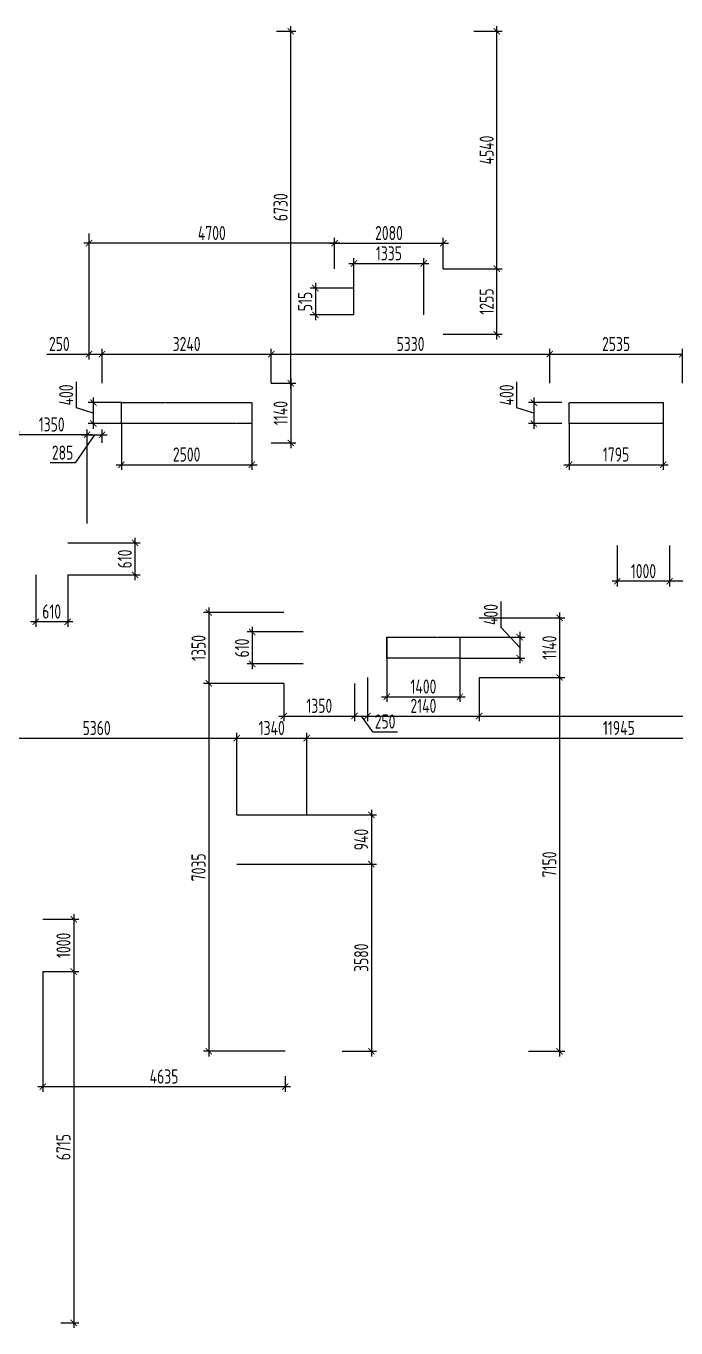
# Model space of a CAD drawing. Header units: millimetres. Extents: x -350007 to 535970, y -888 to 133718.
# Drawn here: x 483515 to 495950, y 61556 to 86451 of the extents above; entities that cross this region are included whole.
import ezdxf

# ---------------------------------------------------------------- set-up
doc = ezdxf.new("R2010")
doc.units = ezdxf.units.MM
doc.linetypes.add('HIDDEN', pattern=[9.525, 6.35, -3.175])
doc.layers.add('АР_Размеры нов.', color=15, linetype='Continuous', lineweight=0)
doc.layers.add('М_шахты ВЕ на покрытии', color=30, linetype='Continuous')
doc.styles.add('ISOCPEUR', font='isocpeur.ttf', dxfattribs={"width": 0.7})
doc.dimstyles.new('R_100', dxfattribs={"dimtxt": 270, "dimasz": 120, "dimexe": 100, "dimexo": 0, "dimgap": 60, "dimtad": 1, "dimdec": 0, "dimrnd": 5, "dimzin": 0, "dimdsep": 46, "dimtxsty": 'ISOCPEUR', "dimblk": 'ARCHTICK', "dimcen": 0, "dimdle": 100, "dimclrd": 256, "dimclre": 256, "dimclrt": 256, "dimadec": 0, "dimazin": 0, "dimtfac": 2, "dimtdec": 0, "dimtofl": 0, "dimtmove": 1, "dimatfit": 3, "dimfxl": 1, "dimtvp": 3, "dimtolj": 1, "dimtzin": 0, "dimarcsym": 0})

# ---------------------------------------------------------------- blocks, each defined once
blk = doc.blocks.new('_ArchTick')
at = {"color": 0, "linetype": 'ByBlock', "const_width": 0.15}
blk.add_lwpolyline([(-0.5, -0.5), (0.5, 0.5)], dxfattribs=at)
blk = doc.blocks.new('*D3464')
at = {"layer": 'АР_Размеры нов.', "lineweight": -2, "transparency": 16777216}
for p, q in [((484869, 80176), (488307, 80176)), ((484969, 79620), (484969, 80276)), ((488207, 79620), (488207, 80276))]:
    blk.add_line(p, q, dxfattribs=at)
at = {"layer": 'АР_Размеры нов.', "lineweight": -2, "transparency": 16777216, "xscale": 120, "yscale": 120, "zscale": 120, "rotation": 180}
blk.add_blockref('_ArchTick', (484969, 80176), dxfattribs=at)
at = {"layer": 'АР_Размеры нов.', "lineweight": -2, "transparency": 16777216, "xscale": 120, "yscale": 120, "zscale": 120}
blk.add_blockref('_ArchTick', (488207, 80176), dxfattribs=at)
at = {"layer": 'АР_Размеры нов.', "transparency": 16777216, "insert": (486588, 80371), "char_height": 270, "attachment_point": 5, "style": 'ISOCPEUR'}
blk.add_mtext('\\A1;3240', dxfattribs=at)
blk = doc.blocks.new('*D3465')
at = {"layer": 'АР_Размеры нов.', "lineweight": -2, "transparency": 16777216}
for p, q in [((484720, 82482), (484720, 80076)), ((483913, 80176), (484720, 80176)), ((484620, 80176), (485069, 80176)), ((484969, 80176), (484969, 80276))]:
    blk.add_line(p, q, dxfattribs=at)
at = {"layer": 'АР_Размеры нов.', "lineweight": -2, "transparency": 16777216, "xscale": 120, "yscale": 120, "zscale": 120, "rotation": 180}
blk.add_blockref('_ArchTick', (484720, 80176), dxfattribs=at)
at = {"layer": 'АР_Размеры нов.', "lineweight": -2, "transparency": 16777216, "xscale": 120, "yscale": 120, "zscale": 120}
blk.add_blockref('_ArchTick', (484969, 80176), dxfattribs=at)
at = {"layer": 'АР_Размеры нов.', "transparency": 16777216, "insert": (484152, 80371), "char_height": 270, "attachment_point": 5, "style": 'ISOCPEUR'}
blk.add_mtext('\\A1;250', dxfattribs=at)
blk = doc.blocks.new('*D3466')
at = {"layer": 'АР_Размеры нов.', "lineweight": -2, "transparency": 16777216}
for p, q in [((488580, 79520), (488580, 86451)), ((488307, 86351), (488680, 86351)), ((488207, 79620), (488680, 79620))]:
    blk.add_line(p, q, dxfattribs=at)
at = {"layer": 'АР_Размеры нов.', "lineweight": -2, "transparency": 16777216, "xscale": 120, "yscale": 120, "zscale": 120}
for p, rotation in [((488580, 86351), 90), ((488580, 79620), 270)]:
    blk.add_blockref('_ArchTick', p, dxfattribs=dict(at, rotation=rotation))
at = {"layer": 'АР_Размеры нов.', "transparency": 16777216, "insert": (488385, 82986), "char_height": 270, "attachment_point": 5, "rotation": 90, "style": 'ISOCPEUR'}
blk.add_mtext('\\A1;6730', dxfattribs=at)
blk = doc.blocks.new('*D3467')
at = {"layer": 'АР_Размеры нов.', "lineweight": -2, "transparency": 16777216}
for p, q in [((488580, 79720), (488580, 78380)), ((488207, 79620), (488680, 79620)), ((488207, 78480), (488680, 78480))]:
    blk.add_line(p, q, dxfattribs=at)
at = {"layer": 'АР_Размеры нов.', "lineweight": -2, "transparency": 16777216, "xscale": 120, "yscale": 120, "zscale": 120}
for p, rotation in [((488580, 79620), 90), ((488580, 78480), 270)]:
    blk.add_blockref('_ArchTick', p, dxfattribs=dict(at, rotation=rotation))
at = {"layer": 'АР_Размеры нов.', "transparency": 16777216, "insert": (488385, 79050), "char_height": 270, "attachment_point": 5, "rotation": 90, "style": 'ISOCPEUR'}
blk.add_mtext('\\A1;1140', dxfattribs=at)
blk = doc.blocks.new('*D3468')
at = {"layer": 'АР_Размеры нов.', "lineweight": -2, "transparency": 16777216}
for p, q in [((488107, 80176), (493636, 80176)), ((488207, 79620), (488207, 80276)), ((493536, 79620), (493536, 80276))]:
    blk.add_line(p, q, dxfattribs=at)
at = {"layer": 'АР_Размеры нов.', "lineweight": -2, "transparency": 16777216, "xscale": 120, "yscale": 120, "zscale": 120, "rotation": 180}
blk.add_blockref('_ArchTick', (488207, 80176), dxfattribs=at)
at = {"layer": 'АР_Размеры нов.', "lineweight": -2, "transparency": 16777216, "xscale": 120, "yscale": 120, "zscale": 120}
blk.add_blockref('_ArchTick', (493536, 80176), dxfattribs=at)
at = {"layer": 'АР_Размеры нов.', "transparency": 16777216, "insert": (490872, 80371), "char_height": 270, "attachment_point": 5, "style": 'ISOCPEUR'}
blk.add_mtext('\\A1;5330', dxfattribs=at)
blk = doc.blocks.new('*D3469')
at = {"layer": 'АР_Размеры нов.', "lineweight": -2, "transparency": 16777216}
for p, q in [((493436, 80176), (496172, 80176)), ((493536, 79620), (493536, 80276)), ((496072, 79620), (496072, 80276))]:
    blk.add_line(p, q, dxfattribs=at)
at = {"layer": 'АР_Размеры нов.', "lineweight": -2, "transparency": 16777216, "xscale": 120, "yscale": 120, "zscale": 120, "rotation": 180}
blk.add_blockref('_ArchTick', (493536, 80176), dxfattribs=at)
at = {"layer": 'АР_Размеры нов.', "lineweight": -2, "transparency": 16777216, "xscale": 120, "yscale": 120, "zscale": 120}
blk.add_blockref('_ArchTick', (496072, 80176), dxfattribs=at)
at = {"layer": 'АР_Размеры нов.', "transparency": 16777216, "insert": (494804, 80371), "char_height": 270, "attachment_point": 5, "style": 'ISOCPEUR'}
blk.add_mtext('\\A1;2535', dxfattribs=at)
blk = doc.blocks.new('*D3509')
at = {"layer": 'АР_Размеры нов.', "lineweight": -2, "transparency": 16777216}
for p, q in [((482086, 72833), (487646, 72833)), ((482186, 71295), (482186, 72933)), ((487546, 71366), (487546, 72933))]:
    blk.add_line(p, q, dxfattribs=at)
at = {"layer": 'АР_Размеры нов.', "lineweight": -2, "transparency": 16777216, "xscale": 120, "yscale": 120, "zscale": 120, "rotation": 180}
blk.add_blockref('_ArchTick', (482186, 72833), dxfattribs=at)
at = {"layer": 'АР_Размеры нов.', "lineweight": -2, "transparency": 16777216, "xscale": 120, "yscale": 120, "zscale": 120}
blk.add_blockref('_ArchTick', (487546, 72833), dxfattribs=at)
at = {"layer": 'АР_Размеры нов.', "transparency": 16777216, "insert": (484866, 73028), "char_height": 270, "attachment_point": 5, "style": 'ISOCPEUR'}
blk.add_mtext('\\A1;5360', dxfattribs=at)
blk = doc.blocks.new('*D3510')
at = {"layer": 'АР_Размеры нов.', "lineweight": -2, "transparency": 16777216}
for p, q in [((487446, 72833), (488986, 72833)), ((487546, 71366), (487546, 72933)), ((488886, 71366), (488886, 72933))]:
    blk.add_line(p, q, dxfattribs=at)
at = {"layer": 'АР_Размеры нов.', "lineweight": -2, "transparency": 16777216, "xscale": 120, "yscale": 120, "zscale": 120, "rotation": 180}
blk.add_blockref('_ArchTick', (487546, 72833), dxfattribs=at)
at = {"layer": 'АР_Размеры нов.', "lineweight": -2, "transparency": 16777216, "xscale": 120, "yscale": 120, "zscale": 120}
blk.add_blockref('_ArchTick', (488886, 72833), dxfattribs=at)
at = {"layer": 'АР_Размеры нов.', "transparency": 16777216, "insert": (488216, 73028), "char_height": 270, "attachment_point": 5, "style": 'ISOCPEUR'}
blk.add_mtext('\\A1;1340', dxfattribs=at)
blk = doc.blocks.new('*D3511')
at = {"layer": 'АР_Размеры нов.', "lineweight": -2, "transparency": 16777216}
for p, q in [((488786, 72833), (500929, 72833)), ((488886, 71366), (488886, 72933)), ((500829, 71496), (500829, 72933))]:
    blk.add_line(p, q, dxfattribs=at)
at = {"layer": 'АР_Размеры нов.', "lineweight": -2, "transparency": 16777216, "xscale": 120, "yscale": 120, "zscale": 120, "rotation": 180}
blk.add_blockref('_ArchTick', (488886, 72833), dxfattribs=at)
at = {"layer": 'АР_Размеры нов.', "lineweight": -2, "transparency": 16777216, "xscale": 120, "yscale": 120, "zscale": 120}
blk.add_blockref('_ArchTick', (500829, 72833), dxfattribs=at)
at = {"layer": 'АР_Размеры нов.', "transparency": 16777216, "insert": (494858, 73028), "char_height": 270, "attachment_point": 5, "style": 'ISOCPEUR'}
blk.add_mtext('\\A1;11945', dxfattribs=at)
blk = doc.blocks.new('*D3516')
at = {"layer": 'АР_Размеры нов.', "lineweight": -2, "transparency": 16777216}
for p, q in [((483330, 76936), (483330, 78737)), ((484682, 76936), (484682, 78737)), ((484782, 78637), (483230, 78637))]:
    blk.add_line(p, q, dxfattribs=at)
at = {"layer": 'АР_Размеры нов.', "lineweight": -2, "transparency": 16777216, "xscale": 120, "yscale": 120, "zscale": 120, "rotation": 180}
blk.add_blockref('_ArchTick', (483330, 78637), dxfattribs=at)
at = {"layer": 'АР_Размеры нов.', "lineweight": -2, "transparency": 16777216, "xscale": 120, "yscale": 120, "zscale": 120}
blk.add_blockref('_ArchTick', (484682, 78637), dxfattribs=at)
at = {"layer": 'АР_Размеры нов.', "transparency": 16777216, "insert": (484006, 78832), "char_height": 270, "attachment_point": 5, "style": 'ISOCPEUR'}
blk.add_mtext('\\A1;1350', dxfattribs=at)
blk = doc.blocks.new('*D3518')
at = {"layer": 'АР_Размеры нов.', "lineweight": -2, "transparency": 16777216}
for p, q in [((484682, 76936), (484682, 78737)), ((484969, 78480), (484969, 78737)), ((484826, 78637), (484453, 78099)), ((484582, 78637), (485069, 78637)), ((484453, 78099), (483974, 78099))]:
    blk.add_line(p, q, dxfattribs=at)
at = {"layer": 'АР_Размеры нов.', "lineweight": -2, "transparency": 16777216, "xscale": 120, "yscale": 120, "zscale": 120, "rotation": 180}
blk.add_blockref('_ArchTick', (484682, 78637), dxfattribs=at)
at = {"layer": 'АР_Размеры нов.', "lineweight": -2, "transparency": 16777216, "xscale": 120, "yscale": 120, "zscale": 120}
blk.add_blockref('_ArchTick', (484969, 78637), dxfattribs=at)
at = {"layer": 'АР_Размеры нов.', "transparency": 16777216, "insert": (484214, 78294), "char_height": 270, "attachment_point": 5, "style": 'ISOCPEUR'}
blk.add_mtext('\\A1;285', dxfattribs=at)
blk = doc.blocks.new('*D3519')
at = {"layer": 'АР_Размеры нов.', "lineweight": -2, "transparency": 16777216}
for p, q in [((488449, 75234), (486911, 75234)), ((487011, 75334), (487011, 73782)), ((488449, 73882), (486911, 73882))]:
    blk.add_line(p, q, dxfattribs=at)
at = {"layer": 'АР_Размеры нов.', "lineweight": -2, "transparency": 16777216, "xscale": 120, "yscale": 120, "zscale": 120}
for p, rotation in [((487011, 75234), 90), ((487011, 73882), 270)]:
    blk.add_blockref('_ArchTick', p, dxfattribs=dict(at, rotation=rotation))
at = {"layer": 'АР_Размеры нов.', "transparency": 16777216, "insert": (486816, 74558), "char_height": 270, "attachment_point": 5, "rotation": 90, "style": 'ISOCPEUR'}
blk.add_mtext('\\A1;1350', dxfattribs=at)
blk = doc.blocks.new('*D3520')
at = {"layer": 'АР_Размеры нов.', "lineweight": -2, "transparency": 16777216}
for p, q in [((490123, 71466), (490123, 70325)), ((487546, 71366), (490223, 71366)), ((487546, 70425), (490223, 70425))]:
    blk.add_line(p, q, dxfattribs=at)
at = {"layer": 'АР_Размеры нов.', "lineweight": -2, "transparency": 16777216, "xscale": 120, "yscale": 120, "zscale": 120}
for p, rotation in [((490123, 71366), 90), ((490123, 70425), 270)]:
    blk.add_blockref('_ArchTick', p, dxfattribs=dict(at, rotation=rotation))
at = {"layer": 'АР_Размеры нов.', "transparency": 16777216, "insert": (489928, 70895), "char_height": 270, "attachment_point": 5, "rotation": 90, "style": 'ISOCPEUR'}
blk.add_mtext('\\A1;940', dxfattribs=at)
blk = doc.blocks.new('*D3521')
at = {"layer": 'АР_Размеры нов.', "lineweight": -2, "transparency": 16777216}
for p, q in [((490123, 70525), (490123, 66746)), ((487546, 70425), (490223, 70425)), ((489565, 66846), (490223, 66846))]:
    blk.add_line(p, q, dxfattribs=at)
at = {"layer": 'АР_Размеры нов.', "lineweight": -2, "transparency": 16777216, "xscale": 120, "yscale": 120, "zscale": 120}
for p, rotation in [((490123, 70425), 90), ((490123, 66846), 270)]:
    blk.add_blockref('_ArchTick', p, dxfattribs=dict(at, rotation=rotation))
at = {"layer": 'АР_Размеры нов.', "transparency": 16777216, "insert": (489928, 68635), "char_height": 270, "attachment_point": 5, "rotation": 90, "style": 'ISOCPEUR'}
blk.add_mtext('\\A1;3580', dxfattribs=at)
blk = doc.blocks.new('*D3522')
at = {"layer": 'АР_Размеры нов.', "lineweight": -2, "transparency": 16777216}
for p, q in [((487011, 73982), (487011, 66746)), ((488449, 73882), (486911, 73882)), ((488474, 66846), (486911, 66846))]:
    blk.add_line(p, q, dxfattribs=at)
at = {"layer": 'АР_Размеры нов.', "lineweight": -2, "transparency": 16777216, "xscale": 120, "yscale": 120, "zscale": 120}
for p, rotation in [((487011, 73882), 90), ((487011, 66846), 270)]:
    blk.add_blockref('_ArchTick', p, dxfattribs=dict(at, rotation=rotation))
at = {"layer": 'АР_Размеры нов.', "transparency": 16777216, "insert": (486816, 70364), "char_height": 270, "attachment_point": 5, "rotation": 90, "style": 'ISOCPEUR'}
blk.add_mtext('\\A1;7035', dxfattribs=at)
blk = doc.blocks.new('*D3527')
at = {"layer": 'АР_Размеры нов.', "lineweight": -2, "transparency": 16777216}
for p, q in [((483700, 75954), (483700, 74960)), ((484312, 75954), (484312, 74960)), ((484412, 75060), (483600, 75060))]:
    blk.add_line(p, q, dxfattribs=at)
at = {"layer": 'АР_Размеры нов.', "lineweight": -2, "transparency": 16777216, "xscale": 120, "yscale": 120, "zscale": 120, "rotation": 180}
blk.add_blockref('_ArchTick', (483700, 75060), dxfattribs=at)
at = {"layer": 'АР_Размеры нов.', "lineweight": -2, "transparency": 16777216, "xscale": 120, "yscale": 120, "zscale": 120}
blk.add_blockref('_ArchTick', (484312, 75060), dxfattribs=at)
at = {"layer": 'АР_Размеры нов.', "transparency": 16777216, "insert": (484006, 75255), "char_height": 270, "attachment_point": 5, "style": 'ISOCPEUR'}
blk.add_mtext('\\A1;610', dxfattribs=at)
blk = doc.blocks.new('*D3528')
at = {"layer": 'АР_Размеры нов.', "lineweight": -2, "transparency": 16777216}
for p, q in [((484312, 76566), (485700, 76566)), ((485600, 76666), (485600, 75854)), ((484312, 75954), (485700, 75954))]:
    blk.add_line(p, q, dxfattribs=at)
at = {"layer": 'АР_Размеры нов.', "lineweight": -2, "transparency": 16777216, "xscale": 120, "yscale": 120, "zscale": 120}
for p, rotation in [((485600, 76566), 90), ((485600, 75954), 270)]:
    blk.add_blockref('_ArchTick', p, dxfattribs=dict(at, rotation=rotation))
at = {"layer": 'АР_Размеры нов.', "transparency": 16777216, "insert": (485405, 76260), "char_height": 270, "attachment_point": 5, "rotation": 90, "style": 'ISOCPEUR'}
blk.add_mtext('\\A1;610', dxfattribs=at)
blk = doc.blocks.new('*D3529')
at = {"layer": 'АР_Размеры нов.', "lineweight": -2, "transparency": 16777216}
for p, q in [((485339, 78850), (485339, 77963)), ((487837, 78850), (487837, 77963)), ((485239, 78063), (487937, 78063))]:
    blk.add_line(p, q, dxfattribs=at)
at = {"layer": 'АР_Размеры нов.', "lineweight": -2, "transparency": 16777216, "xscale": 120, "yscale": 120, "zscale": 120, "rotation": 180}
blk.add_blockref('_ArchTick', (485339, 78063), dxfattribs=at)
at = {"layer": 'АР_Размеры нов.', "lineweight": -2, "transparency": 16777216, "xscale": 120, "yscale": 120, "zscale": 120}
blk.add_blockref('_ArchTick', (487837, 78063), dxfattribs=at)
at = {"layer": 'АР_Размеры нов.', "transparency": 16777216, "insert": (486588, 78258), "char_height": 270, "attachment_point": 5, "style": 'ISOCPEUR'}
blk.add_mtext('\\A1;2500', dxfattribs=at)
blk = doc.blocks.new('*D3530')
at = {"layer": 'АР_Размеры нов.', "lineweight": -2, "transparency": 16777216}
for p, q in [((484478, 79148), (484478, 79646)), ((485339, 79250), (484703, 79250)), ((484803, 79350), (484803, 78750)), ((484803, 79050), (484478, 79148)), ((485339, 78850), (484703, 78850))]:
    blk.add_line(p, q, dxfattribs=at)
at = {"layer": 'АР_Размеры нов.', "lineweight": -2, "transparency": 16777216, "xscale": 120, "yscale": 120, "zscale": 120}
for p, rotation in [((484803, 79250), 90), ((484803, 78850), 270)]:
    blk.add_blockref('_ArchTick', p, dxfattribs=dict(at, rotation=rotation))
at = {"layer": 'АР_Размеры нов.', "transparency": 16777216, "insert": (484283, 79397), "char_height": 270, "attachment_point": 5, "rotation": 90, "style": 'ISOCPEUR'}
blk.add_mtext('\\A1;400', dxfattribs=at)
blk = doc.blocks.new('*D3535')
at = {"layer": 'АР_Размеры нов.', "lineweight": -2, "transparency": 16777216}
for p, q in [((492523, 80457), (492523, 81910)), ((491499, 81810), (492623, 81810)), ((491499, 80557), (492623, 80557))]:
    blk.add_line(p, q, dxfattribs=at)
at = {"layer": 'АР_Размеры нов.', "lineweight": -2, "transparency": 16777216, "xscale": 120, "yscale": 120, "zscale": 120}
for p, rotation in [((492523, 81810), 90), ((492523, 80557), 270)]:
    blk.add_blockref('_ArchTick', p, dxfattribs=dict(at, rotation=rotation))
at = {"layer": 'АР_Размеры нов.', "transparency": 16777216, "insert": (492328, 81183), "char_height": 270, "attachment_point": 5, "rotation": 90, "style": 'ISOCPEUR'}
blk.add_mtext('\\A1;1255', dxfattribs=at)
blk = doc.blocks.new('*D3536')
at = {"layer": 'АР_Размеры нов.', "lineweight": -2, "transparency": 16777216}
for p, q in [((492523, 81710), (492523, 86451)), ((492084, 86351), (492623, 86351)), ((491499, 81810), (492623, 81810))]:
    blk.add_line(p, q, dxfattribs=at)
at = {"layer": 'АР_Размеры нов.', "lineweight": -2, "transparency": 16777216, "xscale": 120, "yscale": 120, "zscale": 120}
for p, rotation in [((492523, 86351), 90), ((492523, 81810), 270)]:
    blk.add_blockref('_ArchTick', p, dxfattribs=dict(at, rotation=rotation))
at = {"layer": 'АР_Размеры нов.', "transparency": 16777216, "insert": (492328, 84080), "char_height": 270, "attachment_point": 5, "rotation": 90, "style": 'ISOCPEUR'}
blk.add_mtext('\\A1;4540', dxfattribs=at)
blk = doc.blocks.new('*D3537')
at = {"layer": 'АР_Размеры нов.', "lineweight": -2, "transparency": 16777216}
for p, q in [((489320, 82298), (491599, 82298)), ((489420, 81810), (489420, 82398)), ((491499, 81810), (491499, 82398))]:
    blk.add_line(p, q, dxfattribs=at)
at = {"layer": 'АР_Размеры нов.', "lineweight": -2, "transparency": 16777216, "xscale": 120, "yscale": 120, "zscale": 120, "rotation": 180}
blk.add_blockref('_ArchTick', (489420, 82298), dxfattribs=at)
at = {"layer": 'АР_Размеры нов.', "lineweight": -2, "transparency": 16777216, "xscale": 120, "yscale": 120, "zscale": 120}
blk.add_blockref('_ArchTick', (491499, 82298), dxfattribs=at)
at = {"layer": 'АР_Размеры нов.', "transparency": 16777216, "insert": (490459, 82493), "char_height": 270, "attachment_point": 5, "style": 'ISOCPEUR'}
blk.add_mtext('\\A1;2080', dxfattribs=at)
blk = doc.blocks.new('*D3538')
at = {"layer": 'АР_Размеры нов.', "lineweight": -2, "transparency": 16777216}
for p, q in [((484719, 82467), (484719, 82198)), ((489520, 82298), (484619, 82298)), ((489420, 81810), (489420, 82398))]:
    blk.add_line(p, q, dxfattribs=at)
at = {"layer": 'АР_Размеры нов.', "lineweight": -2, "transparency": 16777216, "xscale": 120, "yscale": 120, "zscale": 120, "rotation": 180}
blk.add_blockref('_ArchTick', (484719, 82298), dxfattribs=at)
at = {"layer": 'АР_Размеры нов.', "lineweight": -2, "transparency": 16777216, "xscale": 120, "yscale": 120, "zscale": 120}
blk.add_blockref('_ArchTick', (489420, 82298), dxfattribs=at)
at = {"layer": 'АР_Размеры нов.', "transparency": 16777216, "insert": (487070, 82493), "char_height": 270, "attachment_point": 5, "style": 'ISOCPEUR'}
blk.add_mtext('\\A1;4700', dxfattribs=at)
blk = doc.blocks.new('*D3551')
at = {"layer": 'АР_Размеры нов.', "lineweight": -2, "transparency": 16777216}
for p, q in [((493906, 78850), (493906, 77963)), ((495702, 78850), (495702, 77963)), ((493806, 78063), (495802, 78063))]:
    blk.add_line(p, q, dxfattribs=at)
at = {"layer": 'АР_Размеры нов.', "lineweight": -2, "transparency": 16777216, "xscale": 120, "yscale": 120, "zscale": 120, "rotation": 180}
blk.add_blockref('_ArchTick', (493906, 78063), dxfattribs=at)
at = {"layer": 'АР_Размеры нов.', "lineweight": -2, "transparency": 16777216, "xscale": 120, "yscale": 120, "zscale": 120}
blk.add_blockref('_ArchTick', (495702, 78063), dxfattribs=at)
at = {"layer": 'АР_Размеры нов.', "transparency": 16777216, "insert": (494804, 78258), "char_height": 270, "attachment_point": 5, "style": 'ISOCPEUR'}
blk.add_mtext('\\A1;1795', dxfattribs=at)
blk = doc.blocks.new('*D3552')
at = {"layer": 'АР_Размеры нов.', "lineweight": -2, "transparency": 16777216}
for p, q in [((492906, 79148), (492906, 79646)), ((493768, 79250), (493131, 79250)), ((493231, 79350), (493231, 78750)), ((493231, 79050), (492906, 79148)), ((493768, 78850), (493131, 78850))]:
    blk.add_line(p, q, dxfattribs=at)
at = {"layer": 'АР_Размеры нов.', "lineweight": -2, "transparency": 16777216, "xscale": 120, "yscale": 120, "zscale": 120}
for p, rotation in [((493231, 79250), 90), ((493231, 78850), 270)]:
    blk.add_blockref('_ArchTick', p, dxfattribs=dict(at, rotation=rotation))
at = {"layer": 'АР_Размеры нов.', "transparency": 16777216, "insert": (492711, 79397), "char_height": 270, "attachment_point": 5, "rotation": 90, "style": 'ISOCPEUR'}
blk.add_mtext('\\A1;400', dxfattribs=at)
blk = doc.blocks.new('*D3566')
at = {"layer": 'АР_Размеры нов.', "lineweight": -2, "transparency": 16777216}
for p, q in [((487843, 74964), (487843, 74152)), ((488819, 74864), (487743, 74864)), ((488819, 74252), (487743, 74252))]:
    blk.add_line(p, q, dxfattribs=at)
at = {"layer": 'АР_Размеры нов.', "lineweight": -2, "transparency": 16777216, "xscale": 120, "yscale": 120, "zscale": 120}
for p, rotation in [((487843, 74864), 90), ((487843, 74252), 270)]:
    blk.add_blockref('_ArchTick', p, dxfattribs=dict(at, rotation=rotation))
at = {"layer": 'АР_Размеры нов.', "transparency": 16777216, "insert": (487648, 74558), "char_height": 270, "attachment_point": 5, "rotation": 90, "style": 'ISOCPEUR'}
blk.add_mtext('\\A1;610', dxfattribs=at)
blk = doc.blocks.new('*D3567')
at = {"layer": 'АР_Размеры нов.', "lineweight": -2, "transparency": 16777216}
for p, q in [((488449, 73882), (488449, 73157)), ((489802, 73882), (489802, 73157)), ((488349, 73257), (489902, 73257))]:
    blk.add_line(p, q, dxfattribs=at)
at = {"layer": 'АР_Размеры нов.', "lineweight": -2, "transparency": 16777216, "xscale": 120, "yscale": 120, "zscale": 120, "rotation": 180}
blk.add_blockref('_ArchTick', (488449, 73257), dxfattribs=at)
at = {"layer": 'АР_Размеры нов.', "lineweight": -2, "transparency": 16777216, "xscale": 120, "yscale": 120, "zscale": 120}
blk.add_blockref('_ArchTick', (489802, 73257), dxfattribs=at)
at = {"layer": 'АР_Размеры нов.', "transparency": 16777216, "insert": (489126, 73452), "char_height": 270, "attachment_point": 5, "style": 'ISOCPEUR'}
blk.add_mtext('\\A1;1350', dxfattribs=at)
blk = doc.blocks.new('*D3568')
at = {"layer": 'АР_Размеры нов.', "lineweight": -2, "transparency": 16777216}
for p, q in [((490049, 73995), (490049, 73157)), ((489802, 73882), (489802, 73157)), ((489702, 73257), (490149, 73257)), ((489925, 73257), (490145, 72957)), ((490145, 72957), (490624, 72957))]:
    blk.add_line(p, q, dxfattribs=at)
at = {"layer": 'АР_Размеры нов.', "lineweight": -2, "transparency": 16777216, "xscale": 120, "yscale": 120, "zscale": 120, "rotation": 180}
blk.add_blockref('_ArchTick', (489802, 73257), dxfattribs=at)
at = {"layer": 'АР_Размеры нов.', "lineweight": -2, "transparency": 16777216, "xscale": 120, "yscale": 120, "zscale": 120}
blk.add_blockref('_ArchTick', (490049, 73257), dxfattribs=at)
at = {"layer": 'АР_Размеры нов.', "transparency": 16777216, "insert": (490385, 73152), "char_height": 270, "attachment_point": 5, "style": 'ISOCPEUR'}
blk.add_mtext('\\A1;250', dxfattribs=at)
blk = doc.blocks.new('*D3569')
at = {"layer": 'АР_Размеры нов.', "lineweight": -2, "transparency": 16777216}
for p, q in [((490049, 73995), (490049, 73157)), ((492187, 73995), (492187, 73157)), ((489949, 73257), (492287, 73257))]:
    blk.add_line(p, q, dxfattribs=at)
at = {"layer": 'АР_Размеры нов.', "lineweight": -2, "transparency": 16777216, "xscale": 120, "yscale": 120, "zscale": 120, "rotation": 180}
blk.add_blockref('_ArchTick', (490049, 73257), dxfattribs=at)
at = {"layer": 'АР_Размеры нов.', "lineweight": -2, "transparency": 16777216, "xscale": 120, "yscale": 120, "zscale": 120}
blk.add_blockref('_ArchTick', (492187, 73257), dxfattribs=at)
at = {"layer": 'АР_Размеры нов.', "transparency": 16777216, "insert": (491118, 73452), "char_height": 270, "attachment_point": 5, "style": 'ISOCPEUR'}
blk.add_mtext('\\A1;2140', dxfattribs=at)
blk = doc.blocks.new('*D3570')
at = {"layer": 'АР_Размеры нов.', "lineweight": -2, "transparency": 16777216}
for p, q in [((492187, 73995), (492187, 73157)), ((500829, 73609), (500829, 73157)), ((492087, 73257), (500929, 73257))]:
    blk.add_line(p, q, dxfattribs=at)
at = {"layer": 'АР_Размеры нов.', "lineweight": -2, "transparency": 16777216, "xscale": 120, "yscale": 120, "zscale": 120, "rotation": 180}
blk.add_blockref('_ArchTick', (492187, 73257), dxfattribs=at)
at = {"layer": 'АР_Размеры нов.', "lineweight": -2, "transparency": 16777216, "xscale": 120, "yscale": 120, "zscale": 120}
blk.add_blockref('_ArchTick', (500829, 73257), dxfattribs=at)
at = {"layer": 'АР_Размеры нов.', "transparency": 16777216, "insert": (496508, 73452), "char_height": 270, "attachment_point": 5, "style": 'ISOCPEUR'}
blk.add_mtext('\\A1;8640', dxfattribs=at)
blk = doc.blocks.new('*D3571')
at = {"layer": 'АР_Размеры нов.', "lineweight": -2, "transparency": 16777216}
for p, q in [((492603, 74949), (492603, 75447)), ((492960, 74565), (492603, 74949)), ((491817, 74765), (493060, 74765)), ((492960, 74865), (492960, 74265)), ((491817, 74365), (493060, 74365))]:
    blk.add_line(p, q, dxfattribs=at)
at = {"layer": 'АР_Размеры нов.', "lineweight": -2, "transparency": 16777216, "xscale": 120, "yscale": 120, "zscale": 120}
for p, rotation in [((492960, 74765), 90), ((492960, 74365), 270)]:
    blk.add_blockref('_ArchTick', p, dxfattribs=dict(at, rotation=rotation))
at = {"layer": 'АР_Размеры нов.', "transparency": 16777216, "insert": (492408, 75198), "char_height": 270, "attachment_point": 5, "rotation": 90, "style": 'ISOCPEUR'}
blk.add_mtext('\\A1;400', dxfattribs=at)
blk = doc.blocks.new('*D3572')
at = {"layer": 'АР_Размеры нов.', "lineweight": -2, "transparency": 16777216}
for p, q in [((493724, 75235), (493724, 73895)), ((492187, 75135), (493824, 75135)), ((492187, 73995), (493824, 73995))]:
    blk.add_line(p, q, dxfattribs=at)
at = {"layer": 'АР_Размеры нов.', "lineweight": -2, "transparency": 16777216, "xscale": 120, "yscale": 120, "zscale": 120}
for p, rotation in [((493724, 75135), 90), ((493724, 73995), 270)]:
    blk.add_blockref('_ArchTick', p, dxfattribs=dict(at, rotation=rotation))
at = {"layer": 'АР_Размеры нов.', "transparency": 16777216, "insert": (493529, 74565), "char_height": 270, "attachment_point": 5, "rotation": 90, "style": 'ISOCPEUR'}
blk.add_mtext('\\A1;1140', dxfattribs=at)
blk = doc.blocks.new('*D3573')
at = {"layer": 'АР_Размеры нов.', "lineweight": -2, "transparency": 16777216}
for p, q in [((492187, 73995), (493824, 73995)), ((493724, 74095), (493724, 66746)), ((493129, 66846), (493824, 66846))]:
    blk.add_line(p, q, dxfattribs=at)
at = {"layer": 'АР_Размеры нов.', "lineweight": -2, "transparency": 16777216, "xscale": 120, "yscale": 120, "zscale": 120}
for p, rotation in [((493724, 73995), 90), ((493724, 66846), 270)]:
    blk.add_blockref('_ArchTick', p, dxfattribs=dict(at, rotation=rotation))
at = {"layer": 'АР_Размеры нов.', "transparency": 16777216, "insert": (493529, 70420), "char_height": 270, "attachment_point": 5, "rotation": 90, "style": 'ISOCPEUR'}
blk.add_mtext('\\A1;7150', dxfattribs=at)
blk = doc.blocks.new('*D3574')
at = {"layer": 'АР_Размеры нов.', "lineweight": -2, "transparency": 16777216}
for p, q in [((490419, 74765), (490419, 73526)), ((491817, 74765), (491817, 73526)), ((490319, 73626), (491917, 73626))]:
    blk.add_line(p, q, dxfattribs=at)
at = {"layer": 'АР_Размеры нов.', "lineweight": -2, "transparency": 16777216, "xscale": 120, "yscale": 120, "zscale": 120, "rotation": 180}
blk.add_blockref('_ArchTick', (490419, 73626), dxfattribs=at)
at = {"layer": 'АР_Размеры нов.', "lineweight": -2, "transparency": 16777216, "xscale": 120, "yscale": 120, "zscale": 120}
blk.add_blockref('_ArchTick', (491817, 73626), dxfattribs=at)
at = {"layer": 'АР_Размеры нов.', "transparency": 16777216, "insert": (491118, 73821), "char_height": 270, "attachment_point": 5, "style": 'ISOCPEUR'}
blk.add_mtext('\\A1;1400', dxfattribs=at)
blk = doc.blocks.new('*D3638')
at = {"layer": 'АР_Размеры нов.', "lineweight": -2, "transparency": 16777216}
for p, q in [((489790, 81440), (488951, 81440)), ((489051, 81540), (489051, 80827)), ((489790, 80927), (488951, 80927))]:
    blk.add_line(p, q, dxfattribs=at)
at = {"layer": 'АР_Размеры нов.', "lineweight": -2, "transparency": 16777216, "xscale": 120, "yscale": 120, "zscale": 120}
for p, rotation in [((489051, 81440), 90), ((489051, 80927), 270)]:
    blk.add_blockref('_ArchTick', p, dxfattribs=dict(at, rotation=rotation))
at = {"layer": 'АР_Размеры нов.', "transparency": 16777216, "insert": (488856, 81183), "char_height": 270, "attachment_point": 5, "rotation": 90, "style": 'ISOCPEUR'}
blk.add_mtext('\\A1;515', dxfattribs=at)
blk = doc.blocks.new('*D3639')
at = {"layer": 'АР_Размеры нов.', "lineweight": -2, "transparency": 16777216}
for p, q in [((489690, 81909), (491225, 81909)), ((489790, 80927), (489790, 82009)), ((491125, 80927), (491125, 82009))]:
    blk.add_line(p, q, dxfattribs=at)
at = {"layer": 'АР_Размеры нов.', "lineweight": -2, "transparency": 16777216, "xscale": 120, "yscale": 120, "zscale": 120, "rotation": 180}
blk.add_blockref('_ArchTick', (489790, 81909), dxfattribs=at)
at = {"layer": 'АР_Размеры нов.', "lineweight": -2, "transparency": 16777216, "xscale": 120, "yscale": 120, "zscale": 120}
blk.add_blockref('_ArchTick', (491125, 81909), dxfattribs=at)
at = {"layer": 'АР_Размеры нов.', "transparency": 16777216, "insert": (490458, 82104), "char_height": 270, "attachment_point": 5, "style": 'ISOCPEUR'}
blk.add_mtext('\\A1;1335', dxfattribs=at)
blk = doc.blocks.new('*D3709')
at = {"layer": 'АР_Размеры нов.', "lineweight": -2, "transparency": 16777216}
for p, q in [((494828, 76519), (494828, 75733)), ((495828, 76519), (495828, 75733)), ((495928, 75833), (494728, 75833))]:
    blk.add_line(p, q, dxfattribs=at)
at = {"layer": 'АР_Размеры нов.', "lineweight": -2, "transparency": 16777216, "xscale": 120, "yscale": 120, "zscale": 120, "rotation": 180}
blk.add_blockref('_ArchTick', (494828, 75833), dxfattribs=at)
at = {"layer": 'АР_Размеры нов.', "lineweight": -2, "transparency": 16777216, "xscale": 120, "yscale": 120, "zscale": 120}
blk.add_blockref('_ArchTick', (495828, 75833), dxfattribs=at)
at = {"layer": 'АР_Размеры нов.', "transparency": 16777216, "insert": (495328, 76028), "char_height": 270, "attachment_point": 5, "style": 'ISOCPEUR'}
blk.add_mtext('\\A1;1000', dxfattribs=at)
blk = doc.blocks.new('*D3710')
at = {"layer": 'АР_Размеры нов.', "lineweight": -2, "transparency": 16777216}
for p, q in [((495828, 76519), (495828, 75733)), ((507948, 76564), (507948, 75733)), ((508048, 75833), (495728, 75833))]:
    blk.add_line(p, q, dxfattribs=at)
at = {"layer": 'АР_Размеры нов.', "lineweight": -2, "transparency": 16777216, "xscale": 120, "yscale": 120, "zscale": 120, "rotation": 180}
blk.add_blockref('_ArchTick', (495828, 75833), dxfattribs=at)
at = {"layer": 'АР_Размеры нов.', "lineweight": -2, "transparency": 16777216, "xscale": 120, "yscale": 120, "zscale": 120}
blk.add_blockref('_ArchTick', (507948, 75833), dxfattribs=at)
at = {"layer": 'АР_Размеры нов.', "transparency": 16777216, "insert": (501888, 76028), "char_height": 270, "attachment_point": 5, "style": 'ISOCPEUR'}
blk.add_mtext('\\A1;12120', dxfattribs=at)
blk = doc.blocks.new('*D3721')
at = {"layer": 'АР_Размеры нов.', "lineweight": -2, "transparency": 16777216}
for p, q in [((484427, 69471), (484427, 68271)), ((483839, 69371), (484527, 69371)), ((483839, 68371), (484527, 68371))]:
    blk.add_line(p, q, dxfattribs=at)
at = {"layer": 'АР_Размеры нов.', "lineweight": -2, "transparency": 16777216, "xscale": 120, "yscale": 120, "zscale": 120}
for p, rotation in [((484427, 69371), 90), ((484427, 68371), 270)]:
    blk.add_blockref('_ArchTick', p, dxfattribs=dict(at, rotation=rotation))
at = {"layer": 'АР_Размеры нов.', "transparency": 16777216, "insert": (484232, 68871), "char_height": 270, "attachment_point": 5, "rotation": 90, "style": 'ISOCPEUR'}
blk.add_mtext('\\A1;1000', dxfattribs=at)
blk = doc.blocks.new('*D3722')
at = {"layer": 'АР_Размеры нов.', "lineweight": -2, "transparency": 16777216}
for p, q in [((484427, 68471), (484427, 61556)), ((483839, 68371), (484527, 68371)), ((484180, 61656), (484527, 61656))]:
    blk.add_line(p, q, dxfattribs=at)
at = {"layer": 'АР_Размеры нов.', "lineweight": -2, "transparency": 16777216, "xscale": 120, "yscale": 120, "zscale": 120}
for p, rotation in [((484427, 68371), 90), ((484427, 61656), 270)]:
    blk.add_blockref('_ArchTick', p, dxfattribs=dict(at, rotation=rotation))
at = {"layer": 'АР_Размеры нов.', "transparency": 16777216, "insert": (484232, 65013), "char_height": 270, "attachment_point": 5, "rotation": 90, "style": 'ISOCPEUR'}
blk.add_mtext('\\A1;6715', dxfattribs=at)
blk = doc.blocks.new('*D3723')
at = {"layer": 'АР_Размеры нов.', "lineweight": -2, "transparency": 16777216}
for p, q in [((483839, 68371), (483839, 66069)), ((488474, 66369), (488474, 66069)), ((488574, 66169), (483739, 66169))]:
    blk.add_line(p, q, dxfattribs=at)
at = {"layer": 'АР_Размеры нов.', "lineweight": -2, "transparency": 16777216, "xscale": 120, "yscale": 120, "zscale": 120, "rotation": 180}
blk.add_blockref('_ArchTick', (483839, 66169), dxfattribs=at)
at = {"layer": 'АР_Размеры нов.', "lineweight": -2, "transparency": 16777216, "xscale": 120, "yscale": 120, "zscale": 120}
blk.add_blockref('_ArchTick', (488474, 66169), dxfattribs=at)
at = {"layer": 'АР_Размеры нов.', "transparency": 16777216, "insert": (486156, 66364), "char_height": 270, "attachment_point": 5, "style": 'ISOCPEUR'}
blk.add_mtext('\\A1;4635', dxfattribs=at)

msp = doc.modelspace()

# ---------------------------------------------------------------- linework, layer by layer
at = {"layer": 'М_шахты ВЕ на покрытии', "linetype": 'HIDDEN'}
for points in [[(487837.4, 78850.3), (485339.2, 78850.3), (485339.2, 79250.3), (487837.4, 79250.3)], [(495702.4, 78850.4), (493906, 78850.3), (493906, 79250.3), (495702.4, 79250.4)], [(491817.4, 74365.1), (490419.3, 74365), (490419.3, 74765), (491817.4, 74765.1)]]:
    msp.add_lwpolyline(points, close=True, dxfattribs=at)

# ---------------------------------------------------------------- dimensions: what is measured, and where the dimension line sits
at = {"layer": 'АР_Размеры нов.'}
for base, p1, p2, picture, middle in [((488580.2, 86350.7), (488207.4, 79620.3), (488306.6, 86350.7), '*D3466', (488385.2, 82985.5)), ((492522.8, 86350.7), (491499, 81809.5), (492084.4, 86350.7), '*D3536', (492327.8, 84080.1)), ((492522.8, 81809.5), (491499, 80556.8), (491499, 81809.5), '*D3535', (492327.8, 81183.1)), ((489051.2, 80926.8), (489789.8, 81439.5), (489789.8, 80926.8), '*D3638', (488856.2, 81183.1)), ((484802.7, 78850.3), (485339.2, 79250.3), (485339.2, 78850.3), '*D3530', (484282.7, 79207.8)), ((488580.2, 78480.3), (488207.4, 79620.3), (488207.4, 78480.3), '*D3467', (488385.2, 79050.3)), ((493231.3, 78850.3), (493767.8, 79250.3), (493767.8, 78850.3), '*D3552', (492711.3, 79207.8)), ((485599.8, 75953.9), (484312.3, 76566), (484312.3, 75953.9), '*D3528', (485404.8, 76260)), ((487011.3, 73881.9), (488449.5, 75234), (488449.5, 73881.9), '*D3519', (486816.3, 74558)), ((493723.8, 73995.1), (492187.4, 75135.1), (492187.4, 73995.1), '*D3572', (493528.8, 74565.1)), ((487842.9, 74251.9), (488819.5, 74864), (488819.5, 74251.9), '*D3566', (487647.9, 74558)), ((487011.3, 66845.7), (488449.5, 73881.9), (488474.3, 66845.7), '*D3522', (486816.3, 70363.8)), ((493723.8, 66845.7), (492187.4, 73995.1), (493129.3, 66845.7), '*D3573', (493528.8, 70420.4)), ((490123.3, 70424.8), (487545.9, 71365.7), (487545.9, 70424.8), '*D3520', (489928.3, 70895.2)), ((490123.3, 66845.7), (487545.9, 70424.8), (489565.3, 66845.7), '*D3521', (489928.3, 68635.2)), ((484426.9, 68370.7), (483838.6, 69370.7), (483838.6, 68370.7), '*D3721', (484231.9, 68870.7)), ((484426.9, 61655.7), (483838.6, 68370.7), (484180.1, 61655.7), '*D3722', (484231.9, 65013.2))]:
    dim = msp.add_linear_dim(base=base, p1=p1, p2=p2, angle=90, dimstyle='R_100', override={"dimpost": '\\X'}, dxfattribs=at)
    dim.commit()
    dim.dimension.update_dxf_attribs({"geometry": picture, "text_midpoint": middle})
for base, p1, p2, picture, middle in [((484719.2555, 82298.1473), (489419.7696, 81809.5056), (484719.2555, 82467.0188), '*D3538', (487069.5126, 82493.1473)), ((491499, 82298.1), (489419.8, 81809.5), (491499, 81809.5), '*D3537', (490459.4, 82493.1)), ((491125.4, 81909.3), (489789.8, 80926.8), (491125.4, 80926.8), '*D3639', (490457.6, 82104.3)), ((488207.4, 80175.6), (484969.2, 79620.3), (488207.4, 79620.3), '*D3464', (486588.3, 80370.6)), ((493536, 80175.6), (488207.4, 79620.3), (493536, 79620.3), '*D3468', (490871.7, 80370.6)), ((496072.4, 80175.6), (493536, 79620.3), (496072.4, 79620.3), '*D3469', (494804.2, 80370.6)), ((483330.3, 78636.8), (484682.3, 76936), (483330.3, 76936), '*D3516', (484006.3, 78831.8)), ((487837.4, 78063.4), (485339.2, 78850.3), (487837.4, 78850.3), '*D3529', (486588.3, 78258.4)), ((495702.4, 78063.4), (493906, 78850.3), (495702.4, 78850.3), '*D3551', (494804.2, 78258.4)), ((494828, 75832.6), (495828, 76519.2), (494828, 76519.2), '*D3709', (495328, 76027.6)), ((495828, 75832.6), (507948.4, 76564.3), (495828, 76519.2), '*D3710', (501888.2, 76027.6)), ((483700.3, 75059.8), (484312.3, 75953.9), (483700.3, 75953.9), '*D3527', (484006.3, 75254.8)), ((491817.4, 73626.1), (490419.3, 74765), (491817.4, 74765), '*D3574', (491118.3, 73821.1)), ((492187.4, 73257.5), (490049.3, 73995), (492187.4, 73995.1), '*D3569', (491118.3, 73452.5)), ((500829.2, 73257.5), (492187.4, 73995.1), (500829.2, 73609), '*D3570', (496508.3, 73452.5)), ((489801.5, 73257.5), (488449.5, 73881.9), (489801.5, 73881.9), '*D3567', (489125.5, 73452.5)), ((487545.9, 72832.8), (482186.5, 71294.6), (487545.9, 71365.7), '*D3509', (484866.2, 73027.8)), ((488886.2, 72832.8), (487545.9, 71365.7), (488886.2, 71365.7), '*D3510', (488216.1, 73027.8)), ((500829.2, 72832.8), (488886.2, 71365.7), (500829.2, 71495.7), '*D3511', (494857.7, 73027.8)), ((483838.6, 66169.2), (488474.3, 66368.9), (483838.6, 68370.7), '*D3723', (486156.4, 66364.2))]:
    dim = msp.add_linear_dim(base=base, p1=p1, p2=p2, dimstyle='R_100', override={"dimpost": '\\X'}, dxfattribs=at)
    dim.commit()
    dim.dimension.update_dxf_attribs({"geometry": picture, "text_midpoint": middle})
for base, p1, p2, picture, middle in [((484969.2, 80175.6), (484720.2, 82481.6), (484969.2, 80175.6), '*D3465', (484152.1, 80463.6)), ((484969.2, 78636.8), (484682.3, 76936), (484969.2, 78480.3), '*D3518', (484393.1, 78099.3)), ((490049.3, 73257.5), (489801.5, 73881.9), (490049.3, 73995), '*D3568', (490205.2, 72957.5))]:
    dim = msp.add_linear_dim(base=base, p1=p1, p2=p2, dimstyle='R_100', override={"dimpost": '\\X'}, dxfattribs=at)
    dim.commit()
    dim.dimension.update_dxf_attribs({"geometry": picture, "text_midpoint": middle, "dimtype": 160})
dim = msp.add_linear_dim(base=(492960.3, 74365.1), p1=(491817.4, 74765.1), p2=(491817.4, 74365.1), angle=90, dimstyle='R_100', override={"dimpost": '\\X'}, dxfattribs=at)
dim.commit()
dim.dimension.update_dxf_attribs({"geometry": '*D3571', "text_midpoint": (492602.9, 75009.2), "dimtype": 160})

doc.saveas('drawing.dxf')
